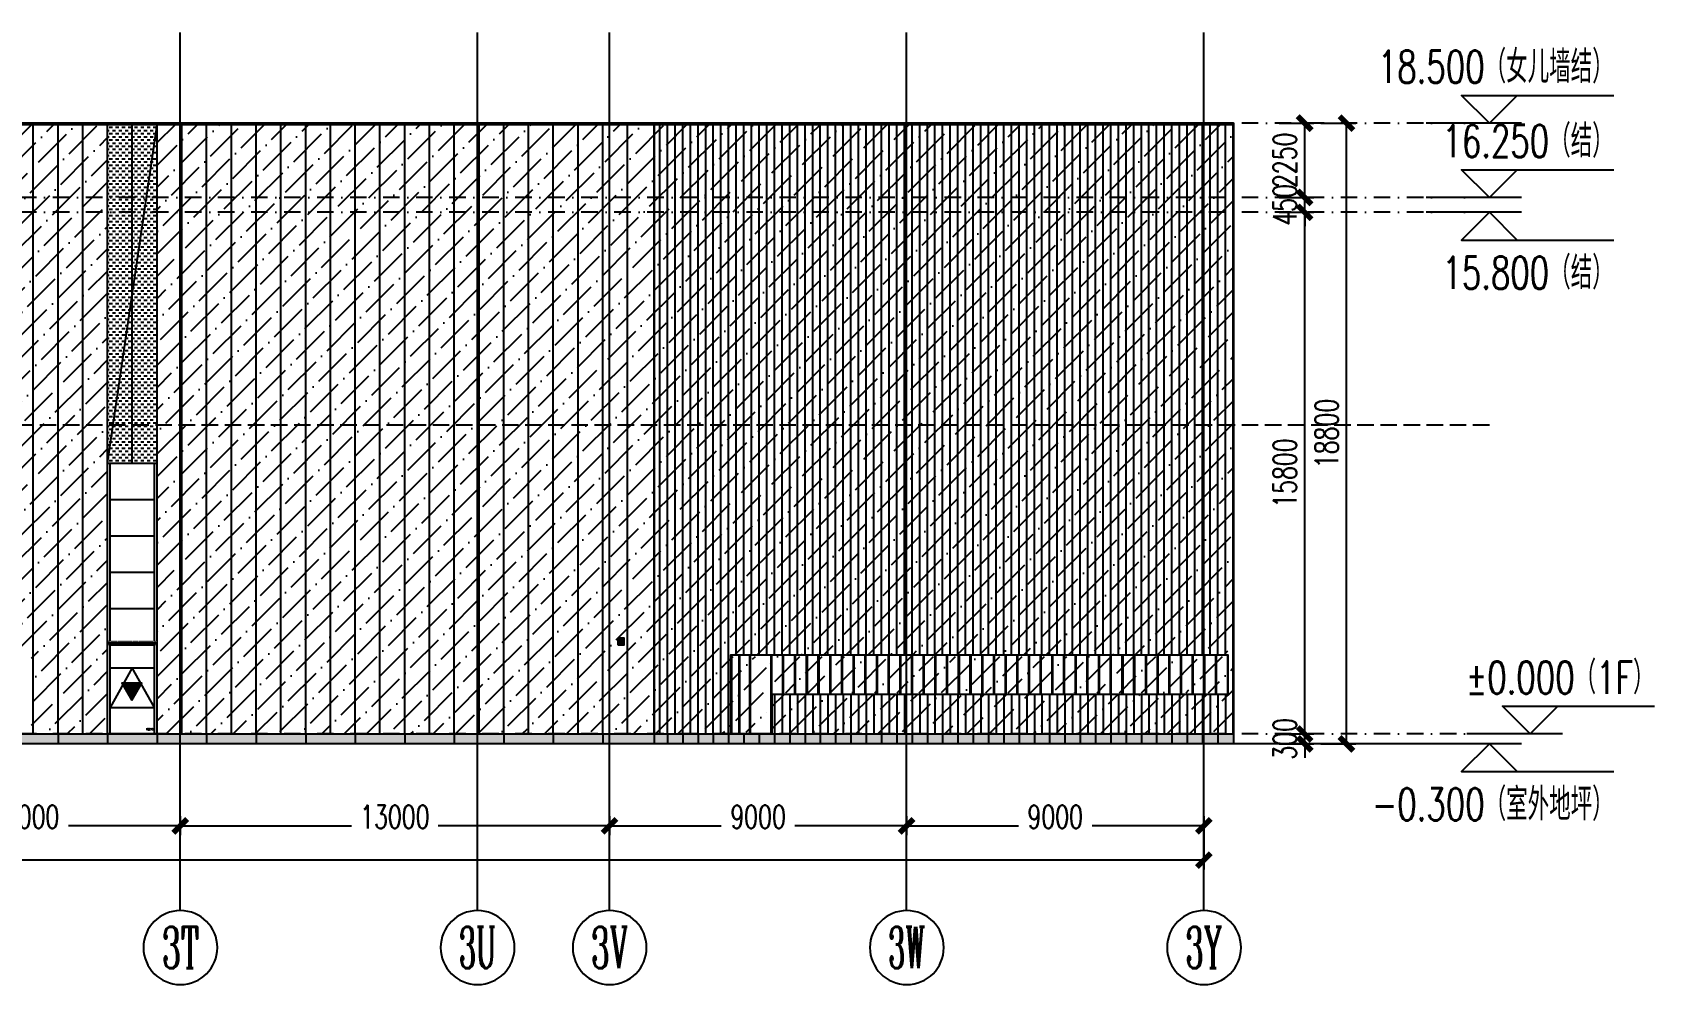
# Model space of a CAD drawing. Extents: x -2072575 to 87763, y 445513 to 805276.
# Drawn here: x -239690 to -190565, y 495625 to 524462 of the extents above; entities that cross this region are included whole.
import ezdxf
from ezdxf.enums import TextEntityAlignment as Align

# ---------------------------------------------------------------- set-up
doc = ezdxf.new("R2010")
doc.units = 0
doc.header["$LTSCALE"] = 1000
for name, pattern in [('__DASH', [0.35, 0.25, -0.1]), ('CENTER', [2, 1.25, -0.25, 0.25, -0.25]), ('DASHDOT', [1, 0.5, -0.25, 0, -0.25]), ('DOT', [0.25, 0, -0.25])]:
    doc.linetypes.add(name, pattern=pattern)
doc.layers.get('Defpoints').update_dxf_attribs({"color": 210})
for name, color, linetype in [('!ZN1-填充-8', 8, 'Continuous'), ('!ZN1-文字-7', 7, 'Continuous'), ('!ZN1-标注-173', 173, 'Continuous'), ('!ZN3-玻璃幕墙-4', 4, 'Continuous'), ('!ZN4-辅助材料-1', 1, 'Continuous'), ('!ZN5-铝材断面-6', 6, 'Continuous'), ('!ZN7-索引-3', 3, 'Continuous'), ('112铝材投影', 112, 'Continuous'), ('3符号', 3, 'Continuous'), ('3铝板幕墙', 3, 'Continuous'), ('4玻璃幕墙', 4, 'Continuous'), ('A-LIN-V', 9, 'Continuous'), ('A-云线', 50, 'Continuous'), ('A-门窗表显示尺寸', 160, 'Continuous'), ('AS-WALL', 40, 'Continuous'), ('DIM', 173, 'Continuous'), ('DOT', 8, 'DOT'), ('DOTE', 1, 'CENTER'), ('IE-填充-JYZS', 7, 'Continuous'), ('压型钢板', 23, 'Continuous')]:
    doc.layers.add(name, color=color, linetype=linetype)
doc.layers.add('A-加建区域', color=47, linetype='Continuous', plot=False)
doc.styles.add('_TCH_AXIS', font='COMPLEX', dxfattribs={"bigfont": 'GBCBIG'})
doc.styles.add('A-STANDARD', font='SIMPLEX', dxfattribs={"bigfont": 'GBCBIG'})
doc.styles.add('DHTEXT-1', font='romans.shx', dxfattribs={"width": 0.7, "bigfont": 'chinese.shx'})
doc.styles.add('卓越符号', font='ROMANS.shx', dxfattribs={"width": 0.7, "bigfont": 'CHINESE.shx'})
doc.styles.add('样式 1', font='romans.shx', dxfattribs={"width": 0.7, "bigfont": 'chinese.shx'})
doc.dimstyles.new('ZN280', dxfattribs={"dimscale": 280, "dimtxt": 2.5, "dimasz": 1.5, "dimexe": 1, "dimexo": 2, "dimgap": 0.9, "dimtad": 1, "dimdec": 0, "dimdsep": 46, "dimtxsty": 'DHTEXT-1', "dimblk": 'ARCHTICK', "dimcen": 2.5, "dimclrd": 173, "dimclre": 173, "dimclrt": 7, "dimazin": 2, "dimtfac": 1, "dimtdec": 0, "dimtix": 1, "dimtmove": 2, "dimatfit": 3, "dimfxl": 0, "dimarcsym": 0})

# ---------------------------------------------------------------- blocks, each defined once
blk = doc.blocks.new('*U88')
at = {"layer": '!ZN3-玻璃幕墙-4', "color": 7, "ltscale": 10}
blk.add_lwpolyline([(0, 0), (670, 1200), (1340, 0)], dxfattribs=at)
blk = doc.blocks.new('消防救援口标识')
blk.add_wipeout([(0, 0), (-150, 260), (150, 260)]).dxf.layer = '!ZN1-标注-173'
at = {"layer": '!ZN1-填充-8'}
h = blk.add_hatch(color=252, dxfattribs=at)
h.dxf.hatch_style = 1
h.paths.add_polyline_path([(0, 0), (-150, 260), (150, 260)])
at = {"layer": '!ZN1-标注-173'}
blk.add_lwpolyline([(0, 0), (-150, 260), (150, 260)], close=True, dxfattribs=at)
at = {"layer": '!ZN1-文字-7', "ltscale": 1.5, "style": '样式 1', "width": 0.7}
blk.add_text('消', height=120, dxfattribs=at).set_placement((-62, 164), align=Align.MIDDLE_LEFT)
blk = doc.blocks.new('er446')
at = {"layer": '4玻璃幕墙', "ltscale": 1.5}
for p, q in [((-1821070, 519237), (-1822410, 519237)), ((-1821070, 518037), (-1822410, 518037))]:
    blk.add_line(p, q, dxfattribs=at)
at = {"layer": '!ZN3-玻璃幕墙-4', "ltscale": 500}
blk.add_blockref('*U88', (-1822410, 518037), dxfattribs=at)
at = {"layer": 'A-门窗表显示尺寸', "color": 3, "style": 'A-STANDARD', "width": 0.705882}
blk.add_text('C1584', height=59.5, dxfattribs=at).set_placement((-1822380, 517350))
at = {"layer": '!ZN4-辅助材料-1', "xscale": 2, "yscale": 2, "zscale": 2}
blk.add_blockref('消防救援口标识', (-1821724, 518256), dxfattribs=at)
blk = doc.blocks.new('_ArchTick')
at = {"color": 0, "linetype": 'ByBlock', "const_width": 0.4}
blk.add_lwpolyline([(-0.5, -0.5), (0.5, 0.5)], dxfattribs=at)
blk = doc.blocks.new('*D1039')
at = {"layer": 'Defpoints', "color": 0, "ltscale": 2800, "transparency": 16777216}
for p in [(186985, 18500), (188319, 18500), (186985, -300)]:
    blk.add_point(p, dxfattribs=at)
at = {"layer": 'DIM', "color": 173, "linetype": 'ByBlock', "lineweight": -2, "ltscale": 2800, "transparency": 16777216}
for p, q in [((187545, 18500), (188599, 18500)), ((188319, -300), (188319, 18500)), ((187545, -300), (188599, -300))]:
    blk.add_line(p, q, dxfattribs=at)
at = {"layer": 'DIM', "color": 173, "lineweight": -2, "ltscale": 2800, "transparency": 16777216, "xscale": 420, "yscale": 420, "zscale": 420}
for p, rotation in [((188319, 18500), 90), ((188319, -300), 270)]:
    blk.add_blockref('_ArchTick', p, dxfattribs=dict(at, rotation=rotation))
at = {"layer": 'DIM', "color": 7, "ltscale": 2800, "transparency": 16777216, "insert": (187717, 9100), "char_height": 700, "attachment_point": 5, "rotation": 90, "style": 'DHTEXT-1'}
blk.add_mtext('18800', dxfattribs=at)
blk = doc.blocks.new('*D1022')
at = {"layer": 'Defpoints', "color": 0, "ltscale": 2800, "transparency": 16777216}
for p in [(185720, 0), (185720, -300), (187054, 0)]:
    blk.add_point(p, dxfattribs=at)
at = {"layer": 'DIM', "color": 173, "linetype": 'ByBlock', "lineweight": -2, "ltscale": 2800, "transparency": 16777216}
for p, q in [((187054, 0), (187054, 420)), ((186280, 0), (187334, 0)), ((186280, -300), (187334, -300)), ((187054, -300), (187054, 0)), ((187054, -300), (187054, -720))]:
    blk.add_line(p, q, dxfattribs=at)
at = {"layer": 'DIM', "color": 173, "lineweight": -2, "ltscale": 2800, "transparency": 16777216, "xscale": 420, "yscale": 420, "zscale": 420}
for p, rotation in [((187054, 0), 270), ((187054, -300), 90)]:
    blk.add_blockref('_ArchTick', p, dxfattribs=dict(at, rotation=rotation))
at = {"layer": 'DIM', "color": 7, "ltscale": 2800, "transparency": 16777216, "insert": (186452, -150), "char_height": 700, "attachment_point": 5, "rotation": 90, "style": 'DHTEXT-1'}
blk.add_mtext('300', dxfattribs=at)
blk = doc.blocks.new('*D1023')
at = {"layer": 'Defpoints', "color": 0, "ltscale": 2800, "transparency": 16777216}
for p in [(185720, 15800), (187054, 15800), (185720, 0)]:
    blk.add_point(p, dxfattribs=at)
at = {"layer": 'DIM', "color": 173, "linetype": 'ByBlock', "lineweight": -2, "ltscale": 2800, "transparency": 16777216}
for p, q in [((186280, 15800), (187334, 15800)), ((187054, 0), (187054, 15800)), ((186280, 0), (187334, 0))]:
    blk.add_line(p, q, dxfattribs=at)
at = {"layer": 'DIM', "color": 173, "lineweight": -2, "ltscale": 2800, "transparency": 16777216, "xscale": 420, "yscale": 420, "zscale": 420}
for p, rotation in [((187054, 15800), 90), ((187054, 0), 270)]:
    blk.add_blockref('_ArchTick', p, dxfattribs=dict(at, rotation=rotation))
at = {"layer": 'DIM', "color": 7, "ltscale": 2800, "transparency": 16777216, "insert": (186452, 7900), "char_height": 700, "attachment_point": 5, "rotation": 90, "style": 'DHTEXT-1'}
blk.add_mtext('15800', dxfattribs=at)
blk = doc.blocks.new('*D1024')
at = {"layer": 'Defpoints', "color": 0, "ltscale": 2800, "transparency": 16777216}
for p in [(185720, 16250), (187054, 16250), (185720, 15800)]:
    blk.add_point(p, dxfattribs=at)
at = {"layer": 'DIM', "color": 173, "linetype": 'ByBlock', "lineweight": -2, "ltscale": 2800, "transparency": 16777216}
for p, q in [((186280, 16250), (187334, 16250)), ((187054, 16250), (187054, 16670)), ((187054, 15800), (187054, 16250)), ((186280, 15800), (187334, 15800)), ((187054, 15800), (187054, 15380))]:
    blk.add_line(p, q, dxfattribs=at)
at = {"layer": 'DIM', "color": 173, "lineweight": -2, "ltscale": 2800, "transparency": 16777216, "xscale": 420, "yscale": 420, "zscale": 420}
for p, rotation in [((187054, 16250), 270), ((187054, 15800), 90)]:
    blk.add_blockref('_ArchTick', p, dxfattribs=dict(at, rotation=rotation))
at = {"layer": 'DIM', "color": 7, "ltscale": 2800, "transparency": 16777216, "insert": (186452, 16025), "char_height": 700, "attachment_point": 5, "rotation": 90, "style": 'DHTEXT-1'}
blk.add_mtext('450', dxfattribs=at)
blk = doc.blocks.new('*D1025')
at = {"layer": 'Defpoints', "color": 0, "ltscale": 2800, "transparency": 16777216}
for p in [(185720, 18500), (187054, 18500), (185720, 16250)]:
    blk.add_point(p, dxfattribs=at)
at = {"layer": 'DIM', "color": 173, "linetype": 'ByBlock', "lineweight": -2, "ltscale": 2800, "transparency": 16777216}
for p, q in [((186280, 18500), (187334, 18500)), ((187054, 16250), (187054, 18500)), ((186280, 16250), (187334, 16250))]:
    blk.add_line(p, q, dxfattribs=at)
at = {"layer": 'DIM', "color": 173, "lineweight": -2, "ltscale": 2800, "transparency": 16777216, "xscale": 420, "yscale": 420, "zscale": 420}
for p, rotation in [((187054, 18500), 90), ((187054, 16250), 270)]:
    blk.add_blockref('_ArchTick', p, dxfattribs=dict(at, rotation=rotation))
at = {"layer": 'DIM', "color": 7, "ltscale": 2800, "transparency": 16777216, "insert": (186452, 17375), "char_height": 700, "attachment_point": 5, "rotation": 90, "style": 'DHTEXT-1'}
blk.add_mtext('2250', dxfattribs=at)
blk = doc.blocks.new('*D1031')
at = {"layer": 'Defpoints', "color": 0, "ltscale": 2800, "transparency": 16777216}
for p in [(0, -1926), (184000, -1926), (184000, -3824)]:
    blk.add_point(p, dxfattribs=at)
at = {"layer": 'DIM', "color": 173, "linetype": 'ByBlock', "lineweight": -2, "ltscale": 2800, "transparency": 16777216}
for p, q in [((0, -2486), (0, -4104)), ((184000, -2486), (184000, -4104)), ((0, -3824), (90503, -3824)), ((184000, -3824), (93597, -3824))]:
    blk.add_line(p, q, dxfattribs=at)
at = {"layer": 'DIM', "color": 173, "lineweight": -2, "ltscale": 2800, "transparency": 16777216, "xscale": 420, "yscale": 420, "zscale": 420, "rotation": 180}
blk.add_blockref('_ArchTick', (0, -3824), dxfattribs=at)
at = {"layer": 'DIM', "color": 173, "lineweight": -2, "ltscale": 2800, "transparency": 16777216, "xscale": 420, "yscale": 420, "zscale": 420}
blk.add_blockref('_ArchTick', (184000, -3824), dxfattribs=at)
at = {"layer": 'DIM', "color": 7, "ltscale": 2800, "transparency": 16777216, "insert": (92050, -3549), "char_height": 700, "attachment_point": 5, "style": 'DHTEXT-1'}
blk.add_mtext('184000', dxfattribs=at)
blk = doc.blocks.new('*D1032')
at = {"layer": 'Defpoints', "color": 0, "ltscale": 2800, "transparency": 16777216}
for p in [(175000, -1926), (184000, -1926), (184000, -2784)]:
    blk.add_point(p, dxfattribs=at)
at = {"layer": 'DIM', "color": 173, "linetype": 'ByBlock', "lineweight": -2, "ltscale": 2800, "transparency": 16777216}
for p, q in [((175000, -2486), (175000, -3064)), ((175000, -2784), (178385, -2784)), ((184000, -2784), (180615, -2784)), ((184000, -2486), (184000, -3064))]:
    blk.add_line(p, q, dxfattribs=at)
at = {"layer": 'DIM', "color": 173, "lineweight": -2, "ltscale": 2800, "transparency": 16777216, "xscale": 420, "yscale": 420, "zscale": 420, "rotation": 180}
blk.add_blockref('_ArchTick', (175000, -2784), dxfattribs=at)
at = {"layer": 'DIM', "color": 173, "lineweight": -2, "ltscale": 2800, "transparency": 16777216, "xscale": 420, "yscale": 420, "zscale": 420}
blk.add_blockref('_ArchTick', (184000, -2784), dxfattribs=at)
at = {"layer": 'DIM', "color": 7, "ltscale": 2800, "transparency": 16777216, "insert": (179500, -2509), "char_height": 700, "attachment_point": 5, "style": 'DHTEXT-1'}
blk.add_mtext('9000', dxfattribs=at)
blk = doc.blocks.new('*D1033')
at = {"layer": 'Defpoints', "color": 0, "ltscale": 2800, "transparency": 16777216}
for p in [(166000, -1926), (175000, -1926), (175000, -2784)]:
    blk.add_point(p, dxfattribs=at)
at = {"layer": 'DIM', "color": 173, "linetype": 'ByBlock', "lineweight": -2, "ltscale": 2800, "transparency": 16777216}
for p, q in [((166000, -2486), (166000, -3064)), ((166000, -2784), (169385, -2784)), ((175000, -2784), (171615, -2784)), ((175000, -2486), (175000, -3064))]:
    blk.add_line(p, q, dxfattribs=at)
at = {"layer": 'DIM', "color": 173, "lineweight": -2, "ltscale": 2800, "transparency": 16777216, "xscale": 420, "yscale": 420, "zscale": 420, "rotation": 180}
blk.add_blockref('_ArchTick', (166000, -2784), dxfattribs=at)
at = {"layer": 'DIM', "color": 173, "lineweight": -2, "ltscale": 2800, "transparency": 16777216, "xscale": 420, "yscale": 420, "zscale": 420}
blk.add_blockref('_ArchTick', (175000, -2784), dxfattribs=at)
at = {"layer": 'DIM', "color": 7, "ltscale": 2800, "transparency": 16777216, "insert": (170500, -2509), "char_height": 700, "attachment_point": 5, "style": 'DHTEXT-1'}
blk.add_mtext('9000', dxfattribs=at)
blk = doc.blocks.new('*D1034')
at = {"layer": 'Defpoints', "color": 0, "ltscale": 2800, "transparency": 16777216}
for p in [(153000, -1926), (166000, -1926), (166000, -2784)]:
    blk.add_point(p, dxfattribs=at)
at = {"layer": 'DIM', "color": 173, "linetype": 'ByBlock', "lineweight": -2, "ltscale": 2800, "transparency": 16777216}
for p, q in [((153000, -2486), (153000, -3064)), ((153000, -2784), (158186, -2784)), ((166000, -2784), (160814, -2784)), ((166000, -2486), (166000, -3064))]:
    blk.add_line(p, q, dxfattribs=at)
at = {"layer": 'DIM', "color": 173, "lineweight": -2, "ltscale": 2800, "transparency": 16777216, "xscale": 420, "yscale": 420, "zscale": 420, "rotation": 180}
blk.add_blockref('_ArchTick', (153000, -2784), dxfattribs=at)
at = {"layer": 'DIM', "color": 173, "lineweight": -2, "ltscale": 2800, "transparency": 16777216, "xscale": 420, "yscale": 420, "zscale": 420}
blk.add_blockref('_ArchTick', (166000, -2784), dxfattribs=at)
at = {"layer": 'DIM', "color": 7, "ltscale": 2800, "transparency": 16777216, "insert": (159500, -2509), "char_height": 700, "attachment_point": 5, "style": 'DHTEXT-1'}
blk.add_mtext('13000', dxfattribs=at)
blk = doc.blocks.new('*D1035')
at = {"layer": 'Defpoints', "color": 0, "ltscale": 2800, "transparency": 16777216}
for p in [(144000, -1926), (153000, -1926), (153000, -2784)]:
    blk.add_point(p, dxfattribs=at)
at = {"layer": 'DIM', "color": 173, "linetype": 'ByBlock', "lineweight": -2, "ltscale": 2800, "transparency": 16777216}
for p, q in [((144000, -2486), (144000, -3064)), ((144000, -2784), (147385, -2784)), ((153000, -2784), (149615, -2784)), ((153000, -2486), (153000, -3064))]:
    blk.add_line(p, q, dxfattribs=at)
at = {"layer": 'DIM', "color": 173, "lineweight": -2, "ltscale": 2800, "transparency": 16777216, "xscale": 420, "yscale": 420, "zscale": 420, "rotation": 180}
blk.add_blockref('_ArchTick', (144000, -2784), dxfattribs=at)
at = {"layer": 'DIM', "color": 173, "lineweight": -2, "ltscale": 2800, "transparency": 16777216, "xscale": 420, "yscale": 420, "zscale": 420}
blk.add_blockref('_ArchTick', (153000, -2784), dxfattribs=at)
at = {"layer": 'DIM', "color": 7, "ltscale": 2800, "transparency": 16777216, "insert": (148500, -2509), "char_height": 700, "attachment_point": 5, "style": 'DHTEXT-1'}
blk.add_mtext('9000', dxfattribs=at)
blk = doc.blocks.new('卓越-轴号')
blk.add_circle((0, 0), 4)
at = {"color": 0, "style": '_TCH_AXIS', "width": 1.041667, "flags": 8}
blk.add_attdef('A', text='', height=4.48, dxfattribs=at).set_placement((-2, -2.24), (2, -2.24), align=Align.FIT)
blk = doc.blocks.new('*U137')
at = {"ltscale": 10}
blk.add_line((3.48, 0), (-6.85, 0), dxfattribs=at)
blk.add_lwpolyline([(3, 3), (0, 0), (-3, 3), (13.45, 3)])
at = {"color": 0, "style": '卓越符号', "width": 0.7, "flags": 8}
blk.add_attdef('±0.000', text='', height=3.5, dxfattribs=at).set_placement((13.45, 4.35), align=Align.RIGHT)
blk = doc.blocks.new('*U138')
at = {"ltscale": 10}
blk.add_line((3.48, 0), (-6.85, 0), dxfattribs=at)
blk.add_lwpolyline([(3, -3), (0, 0), (-3, -3), (13.45, -3)])
at = {"color": 0, "style": '卓越符号', "width": 0.7, "flags": 8}
blk.add_attdef('±0.000', text='', height=3.5, dxfattribs=at).set_placement((13.45, -7.85), align=Align.RIGHT)
blk = doc.blocks.new('20250919090956')
at = {"layer": '!ZN1-填充-8'}
h = blk.add_hatch(dxfattribs=at)
h.set_pattern_fill('ANSI36', color=256, scale=300, style=0)
h.set_pattern_definition([(45, (388215.23, -503214.68), (252.5697, 926.0889), [1190.625, -238.125, 0, -238.125])])
h.paths.add_polyline_path([(150800, 18450), (125400, 18450), (125400, 0), (128000, 0), (128000, 5000), (133000, 5000), (133000, -300), (133300, 0), (148500, 0), (135300, 0), (135300, 2400), (148500, 2400), (148500, 0), (152311, 0), (152300, 0), (150800, 0)])
blk = doc.blocks.new('20250924150415')
at = {"ltscale": 10}
blk.add_wipeout([(0, 0), (0, 120), (1500, 120), (1500, 0)], dxfattribs=at).dxf.layer = '3铝板幕墙'
at = {"layer": '!ZN1-填充-8'}
h = blk.add_hatch(dxfattribs=at)
h.set_pattern_fill('DOTS', color=141, scale=20, style=0)
h.set_pattern_definition([(0, (1780047.875, -510492.864), (15.875, 31.75), [0, -31.75])])
h.paths.add_polyline_path([(0, 120), (1500, 120), (1500, 0), (0, 0)])
blk = doc.blocks.new('20250821140405')
at = {"layer": 'DOT', "linetype": 'DASHDOT'}
for p, q in [((192648.2, 18500), (-7043.9, 18500)), ((192648.2, 16250), (-7043.9, 16250)), ((192648.2, 15800), (-7043.9, 15800)), ((192648.2, 0), (-7043.9, 0))]:
    blk.add_line(p, q, dxfattribs=at)
at = {"layer": 'DOTE', "ltscale": 280}
for p, q in [((153000, -5350), (153000, 21247.6)), ((162000, -5350), (162000, 21247.6)), ((166000, -5350), (166000, 21247.6)), ((175000, -5350), (175000, 21247.6)), ((184000, -5350), (184000, 21247.6))]:
    blk.add_line(p, q, dxfattribs=at)
at = {"layer": '3符号', "color": 7}
ref = blk.add_blockref('*U137', (192648.2, 18500), dxfattribs=dict(at, xscale=280, yscale=280, zscale=280))
ref.add_attrib('±0.000', '18.500（女儿墙结）', dxfattribs={"layer": '0', "color": 0, "height": 980, "style": '卓越符号', "width": 0.7}).set_placement((196414.2, 19718), align=Align.RIGHT)
ref = blk.add_blockref('*U137', (192648.2, 16250), dxfattribs=dict(at, xscale=280, yscale=280, zscale=280))
ref.add_attrib('±0.000', '16.250（结）', dxfattribs={"layer": '0', "color": 0, "height": 980, "style": '卓越符号', "width": 0.7}).set_placement((196414.2, 17468), align=Align.RIGHT)
ref = blk.add_blockref('*U138', (192648.2, 15800), dxfattribs=dict(at, xscale=280, yscale=280, zscale=280))
ref.add_attrib('±0.000', '15.800（结）', dxfattribs={"layer": '0', "color": 0, "height": 980, "style": '卓越符号', "width": 0.7}).set_placement((196414.2, 13478.2), align=Align.RIGHT)
ref = blk.add_blockref('*U137', (193884.3, 0), dxfattribs=dict(at, xscale=280, yscale=280, zscale=280))
ref.add_attrib('±0.000', '±0.000（1F）', dxfattribs={"layer": '0', "color": 0, "height": 980, "style": '卓越符号', "width": 0.7}).set_placement((197650.3, 1218), align=Align.RIGHT)
ref = blk.add_blockref('*U138', (192648.2, -300), dxfattribs=dict(at, xscale=280, yscale=280, zscale=280))
ref.add_attrib('±0.000', '-0.300（室外地坪）', dxfattribs={"layer": '0', "color": 0, "height": 980, "style": '卓越符号', "width": 0.7}).set_placement((196414.2, -2621.8), align=Align.RIGHT)
ref = blk.add_blockref('卓越-轴号', (153006.3, -6470), dxfattribs=dict(at, xscale=-280, yscale=280, zscale=280))
ref.add_attrib('A', '3T', dxfattribs={"layer": '0', "color": 0, "height": 1254.4, "style": '_TCH_AXIS', "width": 0.551471}).set_placement((152446.3, -7097.2), (153566.3, -7097.2), align=Align.FIT)
ref = blk.add_blockref('卓越-轴号', (162006.3, -6470), dxfattribs=dict(at, xscale=-280, yscale=280, zscale=280))
ref.add_attrib('A', '3U', dxfattribs={"layer": '0', "color": 0, "height": 1254.4, "style": '_TCH_AXIS', "width": 0.480769}).set_placement((161446.3, -7097.2), (162566.3, -7097.2), align=Align.FIT)
ref = blk.add_blockref('卓越-轴号', (166006.3, -6470), dxfattribs=dict(at, xscale=-280, yscale=280, zscale=280))
ref.add_attrib('A', '3V', dxfattribs={"layer": '0', "color": 0, "height": 1254.4, "style": '_TCH_AXIS', "width": 0.506757}).set_placement((165446.3, -7097.2), (166566.3, -7097.2), align=Align.FIT)
ref = blk.add_blockref('卓越-轴号', (175006.3, -6470), dxfattribs=dict(at, xscale=-280, yscale=280, zscale=280))
ref.add_attrib('A', '3W', dxfattribs={"layer": '0', "color": 0, "height": 1254.4, "style": '_TCH_AXIS', "width": 0.457317}).set_placement((174446.3, -7097.2), (175566.3, -7097.2), align=Align.FIT)
ref = blk.add_blockref('卓越-轴号', (184006.3, -6470), dxfattribs=dict(at, xscale=-280, yscale=280, zscale=280))
ref.add_attrib('A', '3Y', dxfattribs={"layer": '0', "color": 0, "height": 1254.4, "style": '_TCH_AXIS', "width": 0.493421}).set_placement((183446.3, -7097.2), (184566.3, -7097.2), align=Align.FIT)
at = {"layer": 'DIM', "ltscale": 2800}
for p1, p2, picture, middle in [((185720.3, 16250), (185720.3, 18500), '*D1025', (186451.7, 17375)), ((186985.3, -300), (186985.3, 18500), '*D1039', (187716.7, 9100)), ((185720.3, 15800), (185720.3, 16250), '*D1024', (186451.7, 16025)), ((185720.3, 0), (185720.3, 15800), '*D1023', (186451.7, 7900)), ((185720.3, -300), (185720.3, 0), '*D1022', (186451.7, -150))]:
    dim = blk.add_aligned_dim(p1=p1, p2=p2, distance=-1333.3, dimstyle='ZN280', dxfattribs=at)
    dim.commit()
    dim.dimension.update_dxf_attribs({"geometry": picture, "text_midpoint": middle})
for base, p1, p2, picture, middle in [((184000, -3824.1), (0, -1926.1), (184000, -1926.1), '*D1031', (92050, -3549.1)), ((153000, -2784.1), (144000, -1926.1), (153000, -1926.1), '*D1035', (148500, -2509.1)), ((166000, -2784.1), (153000, -1926.1), (166000, -1926.1), '*D1034', (159500, -2509.1)), ((175000, -2784.1), (166000, -1926.1), (175000, -1926.1), '*D1033', (170500, -2509.1)), ((184000, -2784.1), (175000, -1926.1), (184000, -1926.1), '*D1032', (179500, -2509.1))]:
    dim = blk.add_linear_dim(base=base, p1=p1, p2=p2, angle=0, dimstyle='ZN280', dxfattribs=at)
    dim.commit()
    dim.dimension.update_dxf_attribs({"geometry": picture, "text_midpoint": middle, "dimtype": 129})

msp = doc.modelspace()

# ---------------------------------------------------------------- hatches: boundary and pattern name
at = {"layer": '!ZN1-填充-8', "ltscale": 3000}
h = msp.add_hatch(dxfattribs=at)
h.set_pattern_fill('PLAST', color=141, scale=10)
h.set_pattern_definition([(0, (0, 0), (0, 31.75), []), (0, (0, 3.97), (0, 31.75), []), (0, (0, 7.938), (0, 31.75), [])])
h.paths.add_polyline_path([(-221935.2, 505944.7), (-221795.2, 505944.7), (-221795.2, 506084.7), (-221935.2, 506084.7)])
at = {"layer": '!ZN1-填充-8'}
h = msp.add_hatch(dxfattribs=at)
h.set_pattern_fill('DOTS', color=141, scale=75, style=0)
h.set_pattern_definition([(0, (-255215.23, 502914.68), (59.53125, 119.0625), [0, -119.0625])])
h.paths.add_polyline_path([(-255215.2, 503214.7), (-203315.2, 503214.7), (-203315.2, 502914.7), (-255215.2, 502914.7)])
at = {"layer": 'IE-填充-JYZS', "ltscale": 10}
h = msp.add_hatch(dxfattribs=at)
h.set_pattern_fill('DOTS', color=141, scale=10)
h.set_pattern_definition([(0, (-389015.228, 521664.675), (7.9375, 15.875), [0, -15.875])])
h.paths.add_polyline_path([(-389015.2, 521714.7), (-203315.2, 521714.7), (-203315.2, 521664.7), (-389015.2, 521664.7)])
h = msp.add_hatch(dxfattribs=at)
h.set_pattern_fill('DASH', color=253, scale=100)
h.set_pattern_definition([(0, (0, 0), (95.25, 95.25), [95.25, -95.25])])
h.paths.add_polyline_path([(-235915.2, 511414.7), (-237415.2, 511414.7), (-237415.2, 521664.7), (-235915.2, 521664.7)])

# ---------------------------------------------------------------- linework, layer by layer
at = {"layer": '112铝材投影'}
for points in [[(-221965.2, 505914.7), (-221765.2, 505914.7), (-221765.2, 506114.7), (-221965.2, 506114.7)], [(-221935.2, 505944.7), (-221795.2, 505944.7), (-221795.2, 506084.7), (-221935.2, 506084.7)]]:
    msp.add_lwpolyline(points, close=True, dxfattribs=at)
at = {"layer": '3铝板幕墙', "ltscale": 1000}
for p, q in [((-238913.9, 521714.7), (-238913.9, 521664.7)), ((-237415.2, 521714.7), (-237415.2, 521664.7)), ((-235915.2, 521714.7), (-235915.2, 521664.7)), ((-234415.2, 521714.7), (-234415.2, 521664.7)), ((-232915.2, 521714.7), (-232915.2, 521664.7)), ((-231415.2, 521714.7), (-231415.2, 521664.7)), ((-229915.2, 521714.7), (-229915.2, 521664.7)), ((-228415.2, 521714.7), (-228415.2, 521664.7)), ((-226915.2, 521714.7), (-226915.2, 521664.7)), ((-225415.2, 521714.7), (-225415.2, 521664.7)), ((-223915.2, 521714.7), (-223915.2, 521664.7)), ((-222415.2, 521714.7), (-222415.2, 521664.7)), ((-220864.3, 521714.7), (-220864.3, 521664.7)), ((-220458.5, 521714.7), (-220458.5, 521664.7)), ((-219995.6, 521714.7), (-219995.6, 521664.7)), ((-219532.6, 521714.7), (-219532.6, 521664.7)), ((-219069.7, 521714.7), (-219069.7, 521664.7)), ((-218606.8, 521714.7), (-218606.8, 521664.7)), ((-218143.8, 521714.7), (-218143.8, 521664.7)), ((-217680.9, 521714.7), (-217680.9, 521664.7)), ((-217218, 521714.7), (-217218, 521664.7)), ((-216755, 521714.7), (-216755, 521664.7)), ((-216292.1, 521714.7), (-216292.1, 521664.7)), ((-215829.2, 521714.7), (-215829.2, 521664.7)), ((-215366.2, 521714.7), (-215366.2, 521664.7)), ((-214903.3, 521714.7), (-214903.3, 521664.7)), ((-214440.3, 521714.7), (-214440.3, 521664.7)), ((-213977.4, 521714.7), (-213977.4, 521664.7)), ((-213514.5, 521714.7), (-213514.5, 521664.7)), ((-213051.5, 521714.7), (-213051.5, 521664.7)), ((-212588.6, 521714.7), (-212588.6, 521664.7)), ((-212125.7, 521714.7), (-212125.7, 521664.7)), ((-211662.7, 521714.7), (-211662.7, 521664.7)), ((-211199.8, 521714.7), (-211199.8, 521664.7)), ((-210736.9, 521714.7), (-210736.9, 521664.7)), ((-210273.9, 521714.7), (-210273.9, 521664.7)), ((-209811, 521714.7), (-209811, 521664.7)), ((-209348.1, 521714.7), (-209348.1, 521664.7)), ((-208885.1, 521714.7), (-208885.1, 521664.7)), ((-208422.2, 521714.7), (-208422.2, 521664.7)), ((-207959.3, 521714.7), (-207959.3, 521664.7)), ((-207496.3, 521714.7), (-207496.3, 521664.7)), ((-207033.4, 521714.7), (-207033.4, 521664.7)), ((-206570.5, 521714.7), (-206570.5, 521664.7)), ((-206107.5, 521714.7), (-206107.5, 521664.7)), ((-205644.6, 521714.7), (-205644.6, 521664.7)), ((-205181.6, 521714.7), (-205181.6, 521664.7)), ((-204718.7, 521714.7), (-204718.7, 521664.7)), ((-204255.8, 521714.7), (-204255.8, 521664.7)), ((-203792.8, 521714.7), (-203792.8, 521664.7)), ((-238913.9, 503214.7), (-238913.9, 502914.7)), ((-234415.2, 503214.7), (-234415.2, 502914.7)), ((-232915.2, 503214.7), (-232915.2, 502914.7)), ((-231415.2, 503214.7), (-231415.2, 502914.7)), ((-229915.2, 503214.7), (-229915.2, 502914.7)), ((-228415.2, 503214.7), (-228415.2, 502914.7)), ((-226915.2, 503214.7), (-226915.2, 502914.7)), ((-225415.2, 503214.7), (-225415.2, 502914.7)), ((-223915.2, 503214.7), (-223915.2, 502914.7)), ((-222415.2, 503214.7), (-222415.2, 502914.7)), ((-220864.3, 503214.7), (-220864.3, 502914.7)), ((-220458.5, 503214.7), (-220458.5, 502914.7)), ((-219995.6, 503214.7), (-219995.6, 502914.7)), ((-219532.6, 503214.7), (-219532.6, 502914.7)), ((-219069.7, 503214.7), (-219069.7, 502914.7)), ((-218606.8, 503214.7), (-218606.8, 502914.7)), ((-218143.8, 503214.7), (-218143.8, 502914.7)), ((-217680.9, 503214.7), (-217680.9, 502914.7)), ((-217218, 503214.7), (-217218, 502914.7)), ((-216755, 503214.7), (-216755, 502914.7)), ((-216292.1, 503214.7), (-216292.1, 502914.7)), ((-215829.2, 503214.7), (-215829.2, 502914.7)), ((-215366.2, 503214.7), (-215366.2, 502914.7)), ((-214903.3, 503214.7), (-214903.3, 502914.7)), ((-214440.3, 503214.7), (-214440.3, 502914.7)), ((-213977.4, 503214.7), (-213977.4, 502914.7)), ((-213514.5, 503214.7), (-213514.5, 502914.7)), ((-213051.5, 503214.7), (-213051.5, 502914.7)), ((-212588.6, 503214.7), (-212588.6, 502914.7)), ((-212125.7, 503214.7), (-212125.7, 502914.7)), ((-211662.7, 503214.7), (-211662.7, 502914.7)), ((-211199.8, 503214.7), (-211199.8, 502914.7)), ((-210736.9, 503214.7), (-210736.9, 502914.7)), ((-210273.9, 503214.7), (-210273.9, 502914.7)), ((-209811, 503214.7), (-209811, 502914.7)), ((-209348.1, 503214.7), (-209348.1, 502914.7)), ((-208885.1, 503214.7), (-208885.1, 502914.7)), ((-208422.2, 503214.7), (-208422.2, 502914.7)), ((-207959.3, 503214.7), (-207959.3, 502914.7)), ((-207496.3, 503214.7), (-207496.3, 502914.7)), ((-207033.4, 503214.7), (-207033.4, 502914.7)), ((-206570.5, 503214.7), (-206570.5, 502914.7)), ((-206107.5, 503214.7), (-206107.5, 502914.7)), ((-205644.6, 503214.7), (-205644.6, 502914.7)), ((-205181.6, 503214.7), (-205181.6, 502914.7)), ((-204718.7, 503214.7), (-204718.7, 502914.7)), ((-204255.8, 503214.7), (-204255.8, 502914.7)), ((-203792.8, 503214.7), (-203792.8, 502914.7))]:
    msp.add_line(p, q, dxfattribs=at)
msp.add_lwpolyline([(-389015.2, 521714.7), (-203315.2, 521714.7), (-203315.2, 521664.7), (-389015.2, 521664.7)], close=True, dxfattribs=at)
at = {"layer": '4玻璃幕墙', "ltscale": 1.5}
for p, q in [((-237415.2, 511414.7), (-235915.2, 511414.7)), ((-237335.2, 510314.7), (-235995.2, 510314.7)), ((-237335.2, 509214.7), (-235995.2, 509214.7)), ((-237335.2, 508114.7), (-235995.2, 508114.7)), ((-237335.2, 507014.7), (-235995.2, 507014.7)), ((-237335.2, 505914.7), (-235995.2, 505914.7))]:
    msp.add_line(p, q, dxfattribs=at)
at = {"layer": '4玻璃幕墙', "ltscale": 10}
for p, q in [((-218534.7, 503214.7), (-218534.7, 505614.7)), ((-218513.1, 503214.7), (-218513.1, 505614.7)), ((-218289.8, 503214.7), (-218289.8, 505614.7)), ((-218268.2, 503214.7), (-218268.2, 505614.7)), ((-217965.3, 503214.7), (-217965.3, 505614.7)), ((-217943.7, 503214.7), (-217943.7, 505614.7)), ((-217316.4, 503214.7), (-217316.4, 505614.7)), ((-217294.8, 503214.7), (-217294.8, 505614.7)), ((-216962.3, 504414.7), (-216962.3, 505614.7)), ((-216940.7, 504414.7), (-216940.7, 505614.7)), ((-216608.2, 505614.7), (-216608.2, 504414.7)), ((-216586.6, 505614.7), (-216586.6, 504414.7)), ((-216254.2, 505614.7), (-216254.2, 504414.7)), ((-216232.6, 505614.7), (-216232.6, 504414.7)), ((-215900.1, 505614.7), (-215900.1, 504414.7)), ((-215878.5, 505614.7), (-215878.5, 504414.7)), ((-215546, 505614.7), (-215546, 504414.7)), ((-215524.4, 505614.7), (-215524.4, 504414.7)), ((-215192, 505614.7), (-215192, 504414.7)), ((-215170.4, 505614.7), (-215170.4, 504414.7)), ((-214837.9, 505614.7), (-214837.9, 504414.7)), ((-214816.3, 505614.7), (-214816.3, 504414.7)), ((-214483.8, 505614.7), (-214483.8, 504414.7)), ((-214462.2, 505614.7), (-214462.2, 504414.7)), ((-214129.7, 505614.7), (-214129.7, 504414.7)), ((-214108.1, 505614.7), (-214108.1, 504414.7)), ((-213775.7, 505614.7), (-213775.7, 504414.7)), ((-213754.1, 505614.7), (-213754.1, 504414.7)), ((-213421.6, 505614.7), (-213421.6, 504414.7)), ((-213400, 505614.7), (-213400, 504414.7)), ((-213067.5, 505614.7), (-213067.5, 504414.7)), ((-213045.9, 505614.7), (-213045.9, 504414.7)), ((-212713.5, 505614.7), (-212713.5, 504414.7)), ((-212691.9, 505614.7), (-212691.9, 504414.7)), ((-212359.4, 505614.7), (-212359.4, 504414.7)), ((-212337.8, 505614.7), (-212337.8, 504414.7)), ((-212005.3, 505614.7), (-212005.3, 504414.7)), ((-211983.7, 505614.7), (-211983.7, 504414.7)), ((-211651.3, 505614.7), (-211651.3, 504414.7)), ((-211629.7, 505614.7), (-211629.7, 504414.7)), ((-211297.2, 505614.7), (-211297.2, 504414.7)), ((-211275.6, 505614.7), (-211275.6, 504414.7)), ((-210943.1, 505614.7), (-210943.1, 504414.7)), ((-210921.5, 505614.7), (-210921.5, 504414.7)), ((-210589.1, 505614.7), (-210589.1, 504414.7)), ((-210567.5, 505614.7), (-210567.5, 504414.7)), ((-210235, 505614.7), (-210235, 504414.7)), ((-210213.4, 505614.7), (-210213.4, 504414.7)), ((-209881.7, 505614.7), (-209881.7, 504414.7)), ((-209860.1, 505614.7), (-209860.1, 504414.7)), ((-209526.9, 505614.7), (-209526.9, 504414.7)), ((-209505.2, 505614.7), (-209505.2, 504414.7)), ((-209172.8, 505614.7), (-209172.8, 504414.7)), ((-209151.2, 505614.7), (-209151.2, 504414.7)), ((-208818.7, 505614.7), (-208818.7, 504414.7)), ((-208797.1, 505614.7), (-208797.1, 504414.7)), ((-208464.6, 505614.7), (-208464.6, 504414.7)), ((-208443, 505614.7), (-208443, 504414.7)), ((-208110.6, 505614.7), (-208110.6, 504414.7)), ((-208089, 505614.7), (-208089, 504414.7)), ((-207756.5, 505614.7), (-207756.5, 504414.7)), ((-207734.9, 505614.7), (-207734.9, 504414.7)), ((-207402.4, 505614.7), (-207402.4, 504414.7)), ((-207380.8, 505614.7), (-207380.8, 504414.7)), ((-207048.4, 505614.7), (-207048.4, 504414.7)), ((-207026.8, 505614.7), (-207026.8, 504414.7)), ((-206694.3, 505614.7), (-206694.3, 504414.7)), ((-206672.7, 505614.7), (-206672.7, 504414.7)), ((-206340.2, 505614.7), (-206340.2, 504414.7)), ((-206318.6, 505614.7), (-206318.6, 504414.7)), ((-205986.2, 505614.7), (-205986.2, 504414.7)), ((-205964.6, 505614.7), (-205964.6, 504414.7)), ((-205632.1, 505614.7), (-205632.1, 504414.7)), ((-205610.5, 505614.7), (-205610.5, 504414.7)), ((-205278, 505614.7), (-205278, 504414.7)), ((-205256.4, 505614.7), (-205256.4, 504414.7)), ((-204924, 505614.7), (-204924, 504414.7)), ((-204902.3, 505614.7), (-204902.3, 504414.7)), ((-204569.9, 505614.7), (-204569.9, 504414.7)), ((-204548.3, 505614.7), (-204548.3, 504414.7)), ((-204215.8, 505614.7), (-204215.8, 504414.7)), ((-204194.2, 505614.7), (-204194.2, 504414.7)), ((-203861.7, 505614.7), (-203861.7, 504414.7)), ((-203840.1, 505614.7), (-203840.1, 504414.7)), ((-203494.9, 505614.7), (-203494.9, 504414.7)), ((-203483.9, 505614.7), (-203483.9, 504414.7))]:
    msp.add_line(p, q, dxfattribs=at)
msp.add_lwpolyline([(-218534.7, 503214.7), (-218534.7, 505614.7), (-203483.9, 505614.7), (-203483.9, 504414.7), (-217294.8, 504414.7), (-217294.8, 503214.7), (-218534.7, 503214.7)], dxfattribs=at)
at = {"layer": 'A-LIN-V'}
for p, q in [((-203315.2, 521714.7), (-388915.2, 521714.7)), ((-220864.3, 521714.7), (-220864.3, 502914.7)), ((-203315.2, 521714.7), (-203315.2, 502914.7)), ((-203315.2, 521664.7), (-388915.2, 521664.7)), ((-237415.2, 511414.7), (-237415.2, 521664.7)), ((-235915.2, 511414.7), (-235915.2, 521664.7))]:
    msp.add_line(p, q, dxfattribs=at)
at = {"layer": 'A-加建区域', "linetype": '__DASH', "ltscale": 2}
msp.add_line((-195567, 512564.7), (-395259.1, 512564.7), dxfattribs=at)
at = {"layer": 'AS-WALL'}
msp.add_line((-195567, 502914.7), (-395259.1, 502914.7), dxfattribs=at)
msp.add_lwpolyline([(-237415.2, 511414.7), (-237415.2, 511414.7), (-235915.2, 521664.7)], dxfattribs=at)
at = {"layer": '压型钢板', "ltscale": 10}
for p, q in [((-239665.2, 503214.7), (-239665.2, 521714.7)), ((-238915.2, 503214.7), (-238915.2, 521714.7)), ((-238165.2, 503214.7), (-238165.2, 521714.7)), ((-236665.2, 511414.7), (-236665.2, 521714.7)), ((-235165.2, 503214.7), (-235165.2, 521714.7)), ((-234415.2, 503214.7), (-234415.2, 521714.7)), ((-233665.2, 503214.7), (-233665.2, 521714.7)), ((-232915.2, 503214.7), (-232915.2, 521714.7)), ((-232165.2, 503214.7), (-232165.2, 521714.7)), ((-231415.2, 503214.7), (-231415.2, 521714.7)), ((-230665.2, 503214.7), (-230665.2, 521714.7)), ((-229915.2, 503214.7), (-229915.2, 521714.7)), ((-229165.2, 503214.7), (-229165.2, 521714.7)), ((-228415.2, 503214.7), (-228415.2, 521714.7)), ((-227665.2, 503214.7), (-227665.2, 521714.7)), ((-226915.2, 503214.7), (-226915.2, 521714.7)), ((-226165.2, 503214.7), (-226165.2, 521714.7)), ((-225415.2, 503214.7), (-225415.2, 521714.7)), ((-224665.2, 503214.7), (-224665.2, 521714.7)), ((-223915.2, 503214.7), (-223915.2, 521714.7)), ((-223165.2, 503214.7), (-223165.2, 521714.7)), ((-222415.2, 503214.7), (-222415.2, 521714.7)), ((-221665.2, 503214.7), (-221665.2, 521714.7)), ((-220864.3, 503214.7), (-220864.3, 521714.7)), ((-220864.3, 503214.7), (-220864.3, 521714.7)), ((-220690, 503214.7), (-220690, 521714.7)), ((-220458.5, 503214.7), (-220458.5, 521714.7)), ((-220227, 503214.7), (-220227, 521714.7)), ((-219995.6, 503214.7), (-219995.6, 521714.7)), ((-219764.1, 503214.7), (-219764.1, 521714.7)), ((-219532.6, 503214.7), (-219532.6, 521714.7)), ((-219301.2, 503214.7), (-219301.2, 521714.7)), ((-219069.7, 503214.7), (-219069.7, 521714.7)), ((-218838.2, 503214.7), (-218838.2, 521714.7)), ((-218606.8, 503214.7), (-218606.8, 521714.7)), ((-218375.3, 505614.7), (-218375.3, 521714.7)), ((-218143.8, 505614.7), (-218143.8, 521714.7)), ((-217912.4, 505614.7), (-217912.4, 521714.7)), ((-217680.9, 505614.7), (-217680.9, 521714.7)), ((-217449.4, 505614.7), (-217449.4, 521714.7)), ((-217218, 505614.7), (-217218, 521714.7)), ((-216986.5, 505614.7), (-216986.5, 521714.7)), ((-216755, 505614.7), (-216755, 521714.7)), ((-216523.6, 505614.7), (-216523.6, 521714.7)), ((-216292.1, 505614.7), (-216292.1, 521714.7)), ((-216060.6, 505614.7), (-216060.6, 521714.7)), ((-215829.2, 505614.7), (-215829.2, 521714.7)), ((-215597.7, 505614.7), (-215597.7, 521714.7)), ((-215366.2, 505614.7), (-215366.2, 521714.7)), ((-215134.7, 505614.7), (-215134.7, 521714.7)), ((-214903.3, 505614.7), (-214903.3, 521714.7)), ((-214671.8, 505614.7), (-214671.8, 521714.7)), ((-214440.3, 505614.7), (-214440.3, 521714.7)), ((-214208.9, 505614.7), (-214208.9, 521714.7)), ((-213977.4, 505614.7), (-213977.4, 521714.7)), ((-213745.9, 505614.7), (-213745.9, 521714.7)), ((-213514.5, 505614.7), (-213514.5, 521714.7)), ((-213283, 505614.7), (-213283, 521714.7)), ((-213051.5, 505614.7), (-213051.5, 521714.7)), ((-212820.1, 505614.7), (-212820.1, 521714.7)), ((-212588.6, 505614.7), (-212588.6, 521714.7)), ((-212357.1, 505614.7), (-212357.1, 521714.7)), ((-212125.7, 505614.7), (-212125.7, 521714.7)), ((-211894.2, 505614.7), (-211894.2, 521714.7)), ((-211662.7, 505614.7), (-211662.7, 521714.7)), ((-211431.3, 505614.7), (-211431.3, 521714.7)), ((-211199.8, 505614.7), (-211199.8, 521714.7)), ((-210968.3, 505614.7), (-210968.3, 521714.7)), ((-210736.9, 505614.7), (-210736.9, 521714.7)), ((-210505.4, 505614.7), (-210505.4, 521714.7)), ((-210273.9, 505614.7), (-210273.9, 521714.7)), ((-210042.5, 505614.7), (-210042.5, 521714.7)), ((-209811, 505614.7), (-209811, 521714.7)), ((-209579.5, 505614.7), (-209579.5, 521714.7)), ((-209348.1, 505614.7), (-209348.1, 521714.7)), ((-209116.6, 505614.7), (-209116.6, 521714.7)), ((-208885.1, 505614.7), (-208885.1, 521714.7)), ((-208653.7, 505614.7), (-208653.7, 521714.7)), ((-208422.2, 505614.7), (-208422.2, 521714.7)), ((-208190.7, 505614.7), (-208190.7, 521714.7)), ((-207959.3, 505614.7), (-207959.3, 521714.7)), ((-207727.8, 505614.7), (-207727.8, 521714.7)), ((-207496.3, 505614.7), (-207496.3, 521714.7)), ((-207264.9, 505614.7), (-207264.9, 521714.7)), ((-207033.4, 505614.7), (-207033.4, 521714.7)), ((-206801.9, 505614.7), (-206801.9, 521714.7)), ((-206570.5, 505614.7), (-206570.5, 521714.7)), ((-206339, 505614.7), (-206339, 521714.7)), ((-206107.5, 505614.7), (-206107.5, 521714.7)), ((-205876, 505614.7), (-205876, 521714.7)), ((-205644.6, 505614.7), (-205644.6, 521714.7)), ((-205413.1, 505614.7), (-205413.1, 521714.7)), ((-205181.6, 505614.7), (-205181.6, 521714.7)), ((-204950.2, 505614.7), (-204950.2, 521714.7)), ((-204718.7, 505614.7), (-204718.7, 521714.7)), ((-204487.2, 505614.7), (-204487.2, 521714.7)), ((-204255.8, 505614.7), (-204255.8, 521714.7)), ((-204024.3, 505614.7), (-204024.3, 521714.7)), ((-203792.8, 505614.7), (-203792.8, 521714.7)), ((-203561.4, 505614.7), (-203561.4, 521714.7)), ((-203329.9, 503214.7), (-203329.9, 521714.7)), ((-217218, 504414.7), (-217218, 503214.7)), ((-216986.5, 504414.7), (-216986.5, 503214.7)), ((-216755, 504414.7), (-216755, 503214.7)), ((-216523.6, 504414.7), (-216523.6, 503214.7)), ((-216292.1, 504414.7), (-216292.1, 503214.7)), ((-216060.6, 504414.7), (-216060.6, 503214.7)), ((-215829.2, 504414.7), (-215829.2, 503214.7)), ((-215597.7, 504414.7), (-215597.7, 503214.7)), ((-215366.2, 504414.7), (-215366.2, 503214.7)), ((-215134.7, 504414.7), (-215134.7, 503214.7)), ((-214903.3, 504414.7), (-214903.3, 503214.7)), ((-214671.8, 504414.7), (-214671.8, 503214.7)), ((-214440.3, 504414.7), (-214440.3, 503214.7)), ((-214208.9, 504414.7), (-214208.9, 503214.7)), ((-213977.4, 504414.7), (-213977.4, 503214.7)), ((-213745.9, 504414.7), (-213745.9, 503214.7)), ((-213514.5, 504414.7), (-213514.5, 503214.7)), ((-213283, 504414.7), (-213283, 503214.7)), ((-213051.5, 504414.7), (-213051.5, 503214.7)), ((-212820.1, 504414.7), (-212820.1, 503214.7)), ((-212588.6, 504414.7), (-212588.6, 503214.7)), ((-212357.1, 504414.7), (-212357.1, 503214.7)), ((-212125.7, 504414.7), (-212125.7, 503214.7)), ((-211894.2, 504414.7), (-211894.2, 503214.7)), ((-211662.7, 504414.7), (-211662.7, 503214.7)), ((-211431.3, 504414.7), (-211431.3, 503214.7)), ((-211199.8, 504414.7), (-211199.8, 503214.7)), ((-210968.3, 504414.7), (-210968.3, 503214.7)), ((-210736.9, 504414.7), (-210736.9, 503214.7)), ((-210505.4, 504414.7), (-210505.4, 503214.7)), ((-210273.9, 504414.7), (-210273.9, 503214.7)), ((-210042.5, 504414.7), (-210042.5, 503214.7)), ((-209811, 504414.7), (-209811, 503214.7)), ((-209579.5, 504414.7), (-209579.5, 503214.7)), ((-209348.1, 504414.7), (-209348.1, 503214.7)), ((-209116.6, 504414.7), (-209116.6, 503214.7)), ((-208885.1, 504414.7), (-208885.1, 503214.7)), ((-208653.7, 504414.7), (-208653.7, 503214.7)), ((-208422.2, 504414.7), (-208422.2, 503214.7)), ((-208190.7, 504414.7), (-208190.7, 503214.7)), ((-207959.3, 504414.7), (-207959.3, 503214.7)), ((-207727.8, 504414.7), (-207727.8, 503214.7)), ((-207496.3, 504414.7), (-207496.3, 503214.7)), ((-207264.9, 504414.7), (-207264.9, 503214.7)), ((-207033.4, 504414.7), (-207033.4, 503214.7)), ((-206801.9, 504414.7), (-206801.9, 503214.7)), ((-206570.5, 504414.7), (-206570.5, 503214.7)), ((-206339, 504414.7), (-206339, 503214.7)), ((-206107.5, 504414.7), (-206107.5, 503214.7)), ((-205876, 504414.7), (-205876, 503214.7)), ((-205644.6, 504414.7), (-205644.6, 503214.7)), ((-205413.1, 504414.7), (-205413.1, 503214.7)), ((-205181.6, 504414.7), (-205181.6, 503214.7)), ((-204950.2, 504414.7), (-204950.2, 503214.7)), ((-204718.7, 504414.7), (-204718.7, 503214.7)), ((-204487.2, 504414.7), (-204487.2, 503214.7)), ((-204255.8, 504414.7), (-204255.8, 503214.7)), ((-204024.3, 504414.7), (-204024.3, 503214.7)), ((-203792.8, 504414.7), (-203792.8, 503214.7)), ((-203561.4, 504414.7), (-203561.4, 503214.7))]:
    msp.add_line(p, q, dxfattribs=at)

# ---------------------------------------------------------------- next in the draw order: block references
at = {"layer": 'A-LIN-V', "xscale": -1}
msp.add_blockref('er446', (-2058405.6, -14022.8), dxfattribs=at)

# ---------------------------------------------------------------- next in the draw order: hatches: boundary and pattern name
at = {"layer": '!ZN1-填充-8'}
h = msp.add_hatch(dxfattribs=at)
h.set_pattern_fill('ANSI36', color=256, scale=300, style=0)
h.set_pattern_definition([(45, (0, 0), (252.5697, 926.0889), [1190.625, -238.125, 0, -238.125])])
h.paths.add_polyline_path([(-220848.1, 521664.7), (-235915.2, 521664.7), (-235915.2, 511614.7), (-235915.2, 506214.7), (-235915.2, 506014.7), (-235915.2, 503214.7), (-220848.1, 503214.7)])
h.paths.add_polyline_path([(-203315.2, 521664.7), (-220848.1, 521664.7), (-220848.1, 503214.7), (-203315.2, 503214.7)])
h.paths.add_polyline_path([(-203483.9, 505614.7), (-203483.9, 504414.7), (-217294.8, 504414.7), (-217294.8, 503214.7), (-218534.7, 503214.7), (-218534.7, 505614.7)])
h.paths.add_polyline_path([(-203483.9, 505564.7), (-203483.9, 504464.7), (-217340.4, 504464.7), (-217340.4, 505564.7), (-217460.7, 505564.7), (-217460.7, 503264.7), (-218513.1, 503264.7), (-218513.1, 505564.7)], flags=16)

# ---------------------------------------------------------------- next in the draw order: block references
at = {"layer": 'A-云线', "ltscale": 10}
msp.add_blockref('20250821140405', (-388215.2, 503214.7), dxfattribs=at)

# ---------------------------------------------------------------- next in the draw order: block references
at = {"layer": 'A-LIN-V', "xscale": -1}
msp.add_blockref('er446', (-2058405.6, -14022.8), dxfattribs=at)

# ---------------------------------------------------------------- next in the draw order: linework, layer by layer
at = {"layer": '3铝板幕墙', "ltscale": 1000}
for p, q in [((-237415.2, 503214.7), (-237415.2, 502914.7)), ((-235915.2, 503214.7), (-235915.2, 502914.7))]:
    msp.add_line(p, q, dxfattribs=at)
msp.add_lwpolyline([(-255215.2, 503214.7), (-203315.2, 503214.7), (-203315.2, 502914.7), (-255215.2, 502914.7)], close=True, dxfattribs=at)
at = {"layer": '4玻璃幕墙', "ltscale": 1.5}
for p, q in [((-237415.2, 503214.7), (-237415.2, 511414.7)), ((-237335.2, 503214.7), (-237335.2, 511414.7)), ((-235995.2, 503214.7), (-235995.2, 511414.7)), ((-235915.2, 503214.7), (-235915.2, 511414.7)), ((-237335.2, 505214.7), (-235995.2, 505214.7)), ((-237335.2, 504014.7), (-235995.2, 504014.7)), ((-235915.2, 503214.7), (-237415.2, 503214.7)), ((-237415.2, 503214.7), (-235915.2, 503214.7))]:
    msp.add_line(p, q, dxfattribs=at)
at = {"layer": 'A-LIN-V'}
msp.add_line((-235915.2, 503214.7), (-237415.2, 503214.7), dxfattribs=at)
at = {"layer": '压型钢板', "ltscale": 10}
for p, q in [((-237415.2, 503214.7), (-237415.2, 521714.7)), ((-235915.2, 503214.7), (-235915.2, 521714.7))]:
    msp.add_line(p, q, dxfattribs=at)

# ---------------------------------------------------------------- next in the draw order: block references
at = {"layer": '!ZN5-铝材断面-6', "ltscale": 10}
msp.add_blockref('20250919090956', (-388215.2, 503214.7), dxfattribs=at)

# ---------------------------------------------------------------- next in the draw order: block references
at = {"layer": '!ZN7-索引-3', "ltscale": 10}
msp.add_blockref('20250924150415', (-237415.2, 505914.7), dxfattribs=at)

doc.saveas('drawing.dxf')
